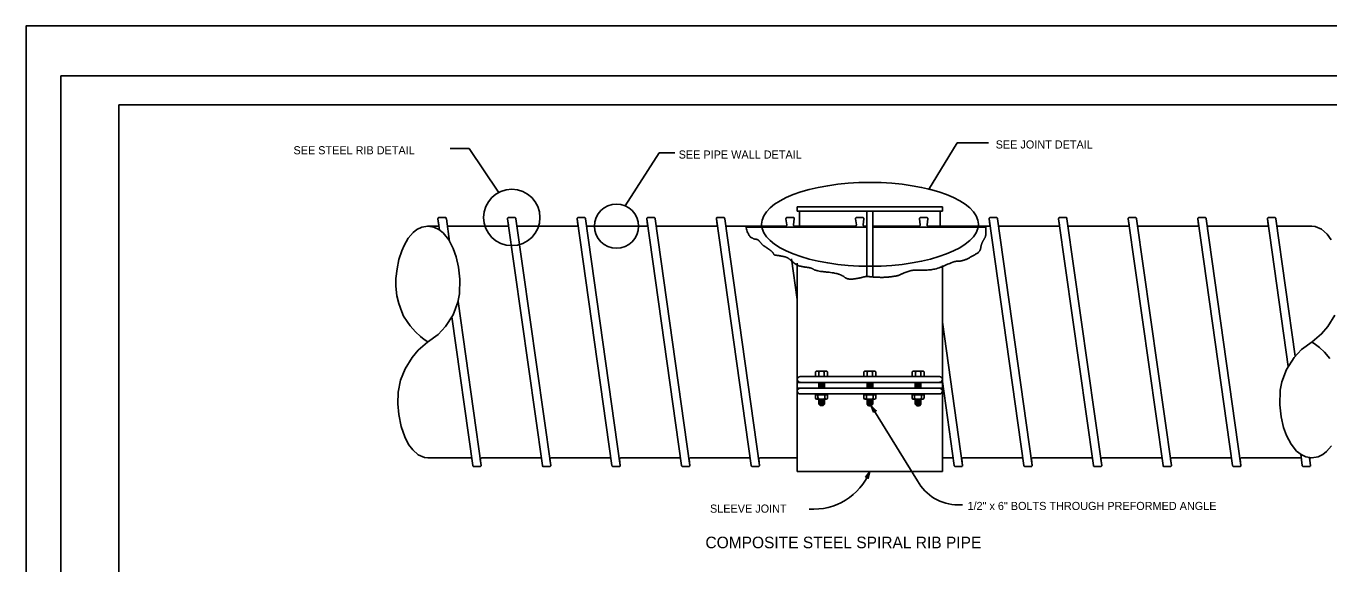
# Model space of a CAD drawing. Extents: x -894 to 866, y -472 to 714.
# Drawn here: x -894 to 229, y 249 to 714 of the extents above; entities that cross this region are included whole.
import ezdxf

# ---------------------------------------------------------------- set-up
doc = ezdxf.new("R2010")
doc.units = 0
for name, color, linetype in [('37 Drain Anno', 7, 'Continuous'), ('57 Undefined', 7, 'Continuous'), ('60 Nongeo Data', 7, 'Continuous'), ('border_PLOTTING-ELEMENTS', 7, 'Continuous'), ('border_rw_22x34_Cut_Lines', 7, 'Continuous'), ('border_SHEET', 7, 'Continuous')]:
    doc.layers.add(name, color=color, linetype=linetype)

msp = doc.modelspace()

# ---------------------------------------------------------------- linework, layer by layer
at = {"layer": '37 Drain Anno'}
for p, q in [((-511.9, 608), (-528.3, 608)), ((-486.6, 570.1), (-511.9, 608)), ((-116, 572.3), (-91.3, 612.9)), ((-91.3, 612.9), (-64.2, 612.9)), ((-377.4, 558.5), (-348.2, 604.3)), ((-348.2, 604.3), (-334.8, 604.3)), ((-165.3, 386), (-125.6, 321.2)), ((-90.5, 300.5), (-86.7, 300.5))]:
    msp.add_line(p, q, dxfattribs=at)
msp.add_lwpolyline([(-170.3, 324.4), (-166.5, 329.2), (-167.9, 323.3), (-168.1, 323.6), (-167.1, 327.9), (-169.9, 324.4), (-169.4, 324.5), (-167.7, 326.7), (-168.3, 323.9), (-168.6, 324.3), (-168.3, 325.5), (-169, 324.5), (-168.7, 324.5), (-167.9, 323.3), (-168.7, 324.5)], close=True, dxfattribs=at)
for centre, radius in [((-475.3, 548.4), 24.3), ((-385, 540.9), 19)]:
    msp.add_circle(centre, radius, dxfattribs=at)
for centre, radius, start, end in [((-215.3, 349.6), 52.9, 265.9573, 337.3092), ((-90.5, 340.5), 40, 208.8161, 270)]:
    msp.add_arc(centre, radius, start, end, dxfattribs=at)
msp.add_ellipse((-166.5, 542.5), major_axis=(93.5, 0), ratio=0.386943, dxfattribs=at)
at = {"layer": '60 Nongeo Data'}
for p, q in [((-229.1, 553.9), (-229.1, 557.7)), ((-229.1, 557.7), (-104, 557.7)), ((-169.1, 553.9), (-229.1, 553.9)), ((-227.1, 553.9), (-227.1, 540.9)), ((-169.1, 553.9), (-164, 553.9)), ((-169.1, 497.3), (-169.1, 553.9)), ((-104, 553.9), (-164, 553.9)), ((-164, 553.9), (-164, 497)), ((-106, 553.9), (-106, 540.9)), ((-104, 557.7), (-104, 553.9)), ((-539.2, 540.9), (-547.6, 540.9)), ((-538.2, 542), (-538.9, 547.3)), ((-538.9, 547.3), (-537.5, 537.4)), ((-537.9, 548.4), (-532.7, 548.4)), ((-528.9, 527.6), (-531.7, 547.3)), ((-479.2, 540.9), (-530.8, 540.9)), ((-478.2, 542), (-478.9, 547.3)), ((-478.9, 547.3), (-448.9, 334.5)), ((-477.9, 548.4), (-472.7, 548.4)), ((-441.7, 334.5), (-471.7, 547.3)), ((-419.2, 540.9), (-470.8, 540.9)), ((-418.2, 542), (-418.9, 547.3)), ((-418.9, 547.3), (-388.9, 334.5)), ((-417.9, 548.4), (-412.7, 548.4)), ((-381.7, 334.5), (-411.7, 547.3)), ((-359.2, 540.9), (-410.8, 540.9)), ((-358.2, 542), (-358.9, 547.3)), ((-358.9, 547.3), (-328.9, 334.5)), ((-357.9, 548.4), (-352.7, 548.4)), ((-321.7, 334.5), (-351.7, 547.3)), ((-299.2, 540.9), (-350.8, 540.9)), ((-298.2, 542), (-298.9, 547.3)), ((-298.9, 547.3), (-268.9, 334.5)), ((-297.9, 548.4), (-292.7, 548.4)), ((-261.7, 334.5), (-291.7, 547.3)), ((-239.2, 540.9), (-290.8, 540.9)), ((-169.1, 539.9), (-273.4, 539.9)), ((-238.2, 542), (-238.9, 547.3)), ((-237.9, 548.4), (-232.7, 548.4)), ((-231.7, 547.3), (-232.4, 542)), ((-179.2, 540.9), (-231.4, 540.9)), ((-178.2, 542), (-178.9, 547.3)), ((-177.9, 548.4), (-172.7, 548.4)), ((-171.7, 547.3), (-172.4, 542)), ((-170.1, 540.9), (-171.4, 540.9)), ((-164, 539.9), (-66.6, 539.9)), ((-163, 540.9), (-124.1, 540.9)), ((-123.1, 542), (-123.8, 547.3)), ((-122.8, 548.4), (-117.6, 548.4)), ((-116.6, 547.3), (-117.3, 542)), ((-116.3, 540.9), (-64.1, 540.9)), ((-63.1, 542), (-63.8, 547.3)), ((-33.8, 334.5), (-63.8, 547.3)), ((-62.8, 548.4), (-57.6, 548.4)), ((-56.6, 547.3), (-26.6, 334.5)), ((-55.7, 540.9), (-4.1, 540.9)), ((-3.1, 542), (-3.8, 547.3)), ((-3.8, 547.3), (26.2, 334.5)), ((-2.8, 548.4), (2.4, 548.4)), ((33.4, 334.5), (3.4, 547.3)), ((4.3, 540.9), (55.9, 540.9)), ((56.9, 542), (56.2, 547.3)), ((56.2, 547.3), (86.2, 334.5)), ((57.2, 548.4), (62.4, 548.4)), ((93.4, 334.5), (63.4, 547.3)), ((64.3, 540.9), (115.9, 540.9)), ((116.9, 542), (116.2, 547.3)), ((116.2, 547.3), (146.2, 334.5)), ((117.2, 548.4), (122.4, 548.4)), ((153.4, 334.5), (123.4, 547.3)), ((124.3, 540.9), (175.9, 540.9)), ((176.9, 542), (176.2, 547.3)), ((194.2, 419.7), (176.2, 547.3)), ((177.2, 548.4), (182.4, 548.4)), ((183.4, 547.3), (200.2, 428.6)), ((184.3, 540.9), (214.5, 540.9)), ((-234, 512.7), (-229.1, 477.7)), ((-229.1, 509), (-229.1, 329.2)), ((-104, 507.1), (-104, 329.2)), ((-501.7, 334.5), (-521.6, 475.9)), ((-526.9, 462.6), (-508.9, 334.5)), ((-104, 458), (-86.6, 334.5)), ((-212, 415.9), (-204.6, 415.9)), ((-170.3, 415.9), (-162.9, 415.9)), ((-128.7, 415.9), (-121.3, 415.9)), ((-229.1, 406.1), (-104, 406.1)), ((-226.6, 411.2), (-106.5, 411.2)), ((-213.3, 411.3), (-213.3, 415.1)), ((-203.1, 411.3), (-213.3, 411.3)), ((-212.7, 411.2), (-212.7, 411.3)), ((-212.7, 411.2), (-203.6, 411.2)), ((-210.6, 406.1), (-210.6, 401.1)), ((-210.5, 411.3), (-210.5, 415.1)), ((-206.6, 405.1), (-209.7, 405.1)), ((-205.9, 411.3), (-205.9, 415.2)), ((-205.7, 406.1), (-205.7, 401.1)), ((-203.6, 411.2), (-203.6, 411.3)), ((-203.1, 415.2), (-203.1, 411.3)), ((-171.7, 411.3), (-171.7, 415.1)), ((-161.4, 411.3), (-171.7, 411.3)), ((-171, 411.2), (-171, 411.3)), ((-171, 411.2), (-161.9, 411.2)), ((-169, 406.1), (-169, 401.1)), ((-168.8, 411.3), (-168.8, 415.1)), ((-165, 405.1), (-168.1, 405.1)), ((-164.3, 411.3), (-164.3, 415.2)), ((-164.1, 406.1), (-164.1, 401.1)), ((-161.9, 411.2), (-161.9, 411.3)), ((-161.4, 415.2), (-161.4, 411.3)), ((-130.1, 411.3), (-130.1, 415.1)), ((-119.8, 411.3), (-130.1, 411.3)), ((-129.4, 411.2), (-129.4, 411.3)), ((-129.4, 411.2), (-120.3, 411.2)), ((-127.4, 406.1), (-127.4, 401.1)), ((-127.2, 411.3), (-127.2, 415.1)), ((-123.4, 405.1), (-126.5, 405.1)), ((-122.7, 411.3), (-122.7, 415.2)), ((-122.5, 406.1), (-122.5, 401.1)), ((-120.3, 411.2), (-120.3, 411.3)), ((-119.8, 415.2), (-119.8, 411.3)), ((-93.8, 334.5), (-104, 406.9)), ((-229.1, 401.1), (-104, 401.1)), ((-226.6, 396.1), (-106.5, 396.1)), ((-213.8, 396.1), (-213.8, 395.6)), ((-202.7, 396.1), (-213.8, 396.1)), ((-213.8, 395.6), (-202.7, 395.6)), ((-203.1, 395.3), (-213.5, 395.3)), ((-213.5, 395.3), (-213.5, 392.7)), ((-211.3, 395.3), (-211.3, 392.5)), ((-210.6, 404.1), (-205.7, 404.1)), ((-210.6, 402), (-205.7, 402)), ((-206.6, 403), (-209.7, 403)), ((-205.3, 392.7), (-205.3, 395.3)), ((-203.1, 395.3), (-203.1, 392.6)), ((-202.7, 395.6), (-202.7, 396.1)), ((-172.1, 396.1), (-172.1, 395.6)), ((-161.1, 396.1), (-172.1, 396.1)), ((-172.1, 395.6), (-161.1, 395.6)), ((-161.4, 395.3), (-171.8, 395.3)), ((-171.8, 395.3), (-171.8, 392.7)), ((-169.6, 395.3), (-169.6, 392.5)), ((-169, 404.1), (-164.1, 404.1)), ((-169, 402), (-164.1, 402)), ((-165, 403), (-168.1, 403)), ((-163.7, 392.7), (-163.7, 395.3)), ((-161.4, 395.3), (-161.4, 392.6)), ((-161.1, 395.6), (-161.1, 396.1)), ((-130.5, 396.1), (-130.5, 395.6)), ((-119.5, 396.1), (-130.5, 396.1)), ((-130.5, 395.6), (-119.5, 395.6)), ((-119.8, 395.3), (-130.2, 395.3)), ((-130.2, 395.3), (-130.2, 392.7)), ((-128, 395.3), (-128, 392.5)), ((-127.4, 404.1), (-122.5, 404.1)), ((-127.4, 402), (-122.5, 402)), ((-123.4, 403), (-126.5, 403)), ((-122.1, 392.7), (-122.1, 395.3)), ((-119.8, 395.3), (-119.8, 392.6)), ((-119.5, 395.6), (-119.5, 396.1)), ((-204.2, 391.6), (-212.4, 391.6)), ((-210.6, 391.4), (-210.6, 387.3)), ((-205.7, 391.4), (-210.6, 391.4)), ((-210.6, 389.4), (-205.7, 389.4)), ((-205.7, 387.3), (-210.6, 387.3)), ((-209.4, 386.1), (-210.6, 387.3)), ((-206.6, 390.4), (-209.7, 390.4)), ((-206.6, 388.3), (-209.7, 388.3)), ((-206.9, 386.1), (-209.4, 386.1)), ((-205.7, 387.3), (-206.9, 386.1)), ((-205.7, 391.4), (-205.7, 387.3)), ((-162.5, 391.6), (-170.7, 391.6)), ((-169, 391.4), (-169, 387.3)), ((-164.1, 391.4), (-169, 391.4)), ((-169, 389.3), (-164.1, 389.3)), ((-164.1, 387.3), (-169, 387.3)), ((-167.8, 386), (-169, 387.3)), ((-165, 390.4), (-168.1, 390.4)), ((-165, 388.3), (-168.1, 388.3)), ((-165.3, 386), (-167.8, 386)), ((-164.1, 387.3), (-165.3, 386)), ((-164.1, 391.4), (-164.1, 387.3)), ((-120.9, 391.6), (-129.1, 391.6)), ((-127.4, 391.4), (-127.4, 387.3)), ((-122.5, 391.4), (-127.4, 391.4)), ((-127.4, 389.3), (-122.5, 389.3)), ((-122.5, 387.3), (-127.4, 387.3)), ((-126.2, 386), (-127.4, 387.3)), ((-123.4, 390.4), (-126.5, 390.4)), ((-123.4, 388.3), (-126.5, 388.3)), ((-123.7, 386), (-126.2, 386)), ((-122.5, 387.3), (-123.7, 386)), ((-122.5, 391.4), (-122.5, 387.3)), ((-509.8, 340.9), (-547.6, 340.9)), ((-501.7, 334.5), (-502.4, 339.8)), ((-449.8, 340.9), (-501.4, 340.9)), ((-441.7, 334.5), (-442.4, 339.8)), ((-389.8, 340.9), (-441.4, 340.9)), ((-381.7, 334.5), (-382.4, 339.8)), ((-329.8, 340.9), (-381.4, 340.9)), ((-321.7, 334.5), (-322.4, 339.8)), ((-269.8, 340.9), (-321.4, 340.9)), ((-261.7, 334.5), (-262.4, 339.8)), ((-229.1, 340.9), (-261.4, 340.9)), ((-104, 340.9), (-94.7, 340.9)), ((-86.6, 334.5), (-87.3, 339.8)), ((-86.3, 340.9), (-34.7, 340.9)), ((-26.6, 334.5), (-27.3, 339.8)), ((-26.3, 340.9), (25.3, 340.9)), ((33.4, 334.5), (32.7, 339.8)), ((33.7, 340.9), (85.3, 340.9)), ((93.4, 334.5), (92.7, 339.8)), ((93.7, 340.9), (145.3, 340.9)), ((153.4, 334.5), (152.7, 339.8)), ((153.7, 340.9), (205.3, 340.9)), ((206.2, 334.5), (204.9, 344.1)), ((212.5, 341), (213.4, 334.5)), ((213.4, 334.5), (212.6, 340.6)), ((-507.9, 333.4), (-502.7, 333.4)), ((-447.9, 333.4), (-442.7, 333.4)), ((-387.9, 333.4), (-382.7, 333.4)), ((-327.9, 333.4), (-322.7, 333.4)), ((-267.9, 333.4), (-262.7, 333.4)), ((-229.1, 329.2), (-104, 329.2)), ((-92.8, 333.4), (-87.6, 333.4)), ((-32.8, 333.4), (-27.6, 333.4)), ((27.2, 333.4), (32.4, 333.4)), ((87.2, 333.4), (92.4, 333.4)), ((147.2, 333.4), (152.4, 333.4)), ((207.2, 333.4), (212.4, 333.4))]:
    msp.add_line(p, q, dxfattribs=at)
for points in [[(-547.6, 340.9), (-550.4, 341.2), (-555.9, 343.6), (-560.7, 347.8), (-564.3, 352.6), (-567.6, 359.2), (-570.7, 368.1), (-572.7, 378.4), (-573.5, 387.5), (-573.3, 397.7), (-571.2, 407.9), (-567.3, 417.9), (-561.3, 427.6), (-555.9, 433.8), (-547.9, 440.7), (-538.8, 447.3), (-532.3, 454.2), (-525.7, 464.5), (-521.8, 475.2), (-520.4, 482.5), (-520, 495.2), (-521.1, 505.5), (-523.2, 514.5), (-525.7, 521.6), (-529.6, 529), (-534.5, 535), (-538.3, 538.1), (-542.5, 540.1), (-547.7, 540.9), (-552.8, 540), (-557, 537.9), (-560.3, 535.3), (-564.5, 530.4), (-568.2, 524.2), (-570.2, 519.5), (-572.6, 512.2), (-574.2, 504), (-575.1, 495.7), (-575.2, 489), (-574.3, 480.7), (-572.7, 474.1), (-570, 466.9), (-568.6, 463.3), (-565.6, 458.7), (-562.9, 455), (-558.4, 449.7), (-554.1, 445.8), (-550.7, 443), (-547.7, 441)], [(214.5, 540.9), (217.3, 540.6), (222.8, 538.3), (227.6, 534.1), (231.2, 529.2)], [(234.2, 464), (228.3, 454.3), (222.9, 448), (214.8, 441.1), (205.7, 434.5), (199.3, 427.7), (192.7, 417.3), (188.7, 406.6), (187.3, 399.4), (187, 386.7), (188.1, 376.3), (190.1, 367.3), (192.7, 360.2), (196.6, 352.8), (201.4, 346.9), (205.3, 343.8), (209.4, 341.8), (214.6, 340.9), (219.8, 341.8), (223.9, 343.9), (227.2, 346.5), (231.4, 351.4)], [(229.9, 426.8), (225.3, 432.1), (221.1, 436.1), (217.6, 438.8), (214.7, 440.8)]]:
    msp.add_lwpolyline(points, dxfattribs=at)
msp.add_lwpolyline([(-163.3, 380.3), (-165.3, 386), (-161.1, 381.7), (-161.5, 381.7), (-164.6, 384.9), (-163.2, 380.7), (-163, 381), (-163.9, 383.7), (-161.9, 381.7), (-162.3, 381.7), (-163.2, 382.6), (-162.8, 381.4), (-162.6, 381.7), (-161.1, 381.7), (-162.6, 381.7)], close=True, dxfattribs=at)
for centre, radius, start, end in [((-539.2, 541.9), 1, 270, 7.5946), ((-537.9, 547.4), 1, 90, 187.5946), ((-532.7, 547.4), 1, 352.4054, 90), ((-479.2, 541.9), 1, 270, 7.5946), ((-477.9, 547.4), 1, 90, 187.5946), ((-472.7, 547.4), 1, 352.4054, 90), ((-419.2, 541.9), 1, 270, 7.5946), ((-417.9, 547.4), 1, 90, 187.5946), ((-412.7, 547.4), 1, 352.4054, 90), ((-359.2, 541.9), 1, 270, 7.5946), ((-357.9, 547.4), 1, 90, 187.5946), ((-352.7, 547.4), 1, 352.4054, 90), ((-299.2, 541.9), 1, 270, 7.5946), ((-297.9, 547.4), 1, 90, 187.5946), ((-292.7, 547.4), 1, 352.4054, 90), ((-239.2, 541.9), 1, 270, 7.5946), ((-237.9, 547.4), 1, 90, 187.5946), ((-232.7, 547.4), 1, 352.4054, 90), ((-231.4, 541.9), 1, 172.4054, 270), ((-179.2, 541.9), 1, 270, 7.5946), ((-177.9, 547.4), 1, 90, 187.5946), ((-172.7, 547.4), 1, 352.4054, 90), ((-171.4, 541.9), 1, 172.4054, 270), ((-170.1, 540.4), 0.5, 0, 90), ((-170.1, 540.4), 0.5, 270, 0), ((-163, 540.4), 0.5, 90, 180), ((-163, 540.4), 0.5, 180, 270), ((-124.1, 541.9), 1, 270, 7.5946), ((-122.8, 547.4), 1, 90, 187.5946), ((-117.6, 547.4), 1, 352.4054, 90), ((-116.3, 541.9), 1, 172.4054, 270), ((-64.1, 541.9), 1, 270, 7.5946), ((-62.8, 547.4), 1, 90, 187.5946), ((-57.6, 547.4), 1, 352.4054, 90), ((-4.1, 541.9), 1, 270, 7.5946), ((-2.8, 547.4), 1, 90, 187.5946), ((2.4, 547.4), 1, 352.4054, 90), ((55.9, 541.9), 1, 270, 7.5946), ((57.2, 547.4), 1, 90, 187.5946), ((62.4, 547.4), 1, 352.4054, 90), ((115.9, 541.9), 1, 270, 7.5946), ((117.2, 547.4), 1, 90, 187.5946), ((122.4, 547.4), 1, 352.4054, 90), ((175.9, 541.9), 1, 270, 7.5946), ((177.2, 547.4), 1, 90, 187.5946), ((182.4, 547.4), 1, 352.4054, 90), ((-211.9, 414.2), 1.72, 34.0211, 145.235), ((-208.2, 412), 3.92, 54.6076, 126.3126), ((-204.5, 414.1), 1.78, 37.2379, 143.506), ((-170.3, 414.2), 1.72, 34.0211, 145.235), ((-166.5, 412), 3.92, 54.6076, 126.3126), ((-162.8, 414.1), 1.78, 37.2379, 143.506), ((-128.7, 414.2), 1.72, 34.0211, 145.235), ((-124.9, 412), 3.92, 54.6076, 126.3126), ((-121.2, 414.1), 1.78, 37.2379, 143.506), ((-226.6, 408.7), 2.5, 90, 180), ((-226.6, 408.7), 2.5, 180, 270), ((-106.5, 408.7), 2.5, 0, 90), ((-106.5, 408.7), 2.5, 270, 0), ((-226.6, 398.6), 2.5, 90, 180), ((-226.6, 398.6), 2.5, 180, 270), ((-106.5, 398.6), 2.5, 0, 90), ((-106.5, 398.6), 2.5, 270, 0), ((-212.4, 392.7), 1.11, 180.7224, 351.7875), ((-210.1, 392.7), 1.11, 180.4996, 268.1024), ((-206.4, 392.7), 1.11, 272.9268, 0.3985), ((-204.2, 392.7), 1.11, 184.8049, 356.3828), ((-170.7, 392.7), 1.11, 180.7224, 351.7875), ((-168.5, 392.7), 1.11, 180.4996, 268.1024), ((-164.8, 392.7), 1.11, 272.9268, 0.3985), ((-162.6, 392.7), 1.11, 184.8049, 356.3828), ((-129.1, 392.7), 1.11, 180.7224, 351.7875), ((-126.9, 392.7), 1.11, 180.4996, 268.1024), ((-123.2, 392.7), 1.11, 272.9268, 0.3985), ((-121, 392.7), 1.11, 184.8049, 356.3828), ((-501.4, 339.9), 1, 90, 187.5946), ((-441.4, 339.9), 1, 90, 187.5946), ((-381.4, 339.9), 1, 90, 187.5946), ((-321.4, 339.9), 1, 90, 187.5946), ((-261.4, 339.9), 1, 90, 187.5946), ((-86.3, 339.9), 1, 90, 187.5946), ((-26.3, 339.9), 1, 90, 187.5946), ((33.7, 339.9), 1, 90, 187.5946), ((93.7, 339.9), 1, 90, 187.5946), ((153.7, 339.9), 1, 90, 187.5946), ((213.7, 339.9), 1, 90, 187.5946), ((-507.9, 334.4), 1, 172.4054, 270), ((-502.7, 334.4), 1, 270, 7.5946), ((-447.9, 334.4), 1, 172.4054, 270), ((-442.7, 334.4), 1, 270, 7.5946), ((-387.9, 334.4), 1, 172.4054, 270), ((-382.7, 334.4), 1, 270, 7.5946), ((-327.9, 334.4), 1, 172.4054, 270), ((-322.7, 334.4), 1, 270, 7.5946), ((-267.9, 334.4), 1, 172.4054, 270), ((-262.7, 334.4), 1, 270, 7.5946), ((-92.8, 334.4), 1, 172.4054, 270), ((-87.6, 334.4), 1, 270, 7.5946), ((-32.8, 334.4), 1, 172.4054, 270), ((-27.6, 334.4), 1, 270, 7.5946), ((27.2, 334.4), 1, 172.4054, 270), ((32.4, 334.4), 1, 270, 7.5946), ((87.2, 334.4), 1, 172.4054, 270), ((92.4, 334.4), 1, 270, 7.5946), ((147.2, 334.4), 1, 172.4054, 270), ((152.4, 334.4), 1, 270, 7.5946), ((207.2, 334.4), 1, 172.4054, 270), ((212.4, 334.4), 1, 270, 7.5946)]:
    msp.add_arc(centre, radius, start, end, dxfattribs=at)
msp.add_open_spline([(-273.6, 540.6), (-271.5, 532.6), (-266.1, 529.6), (-264, 529.6), (-262.3, 528.6), (-259.1, 524.5), (-257.5, 523.7), (-250, 518.4), (-249.2, 515.9), (-246.2, 515.7), (-243, 515.1), (-237.6, 514.1), (-233.4, 510), (-227.7, 506.5), (-223.1, 505.7), (-217, 504.9), (-212.9, 502.2), (-196.6, 500.6), (-190.4, 498.5), (-185.6, 494.7), (-174.8, 496.1), (-170.5, 497.7), (-163.3, 496.9), (-152.5, 496.6), (-141.8, 498.2), (-138.6, 500.1), (-130.5, 503.1), (-118.7, 502.8), (-108.8, 503.9), (-97.5, 509), (-92.1, 510.8), (-86.5, 510.8), (-79, 514.6), (-71.4, 518.9), (-70.6, 524.8), (-68.8, 528.6), (-66.1, 532.9), (-66.6, 540.6)], degree=2, dxfattribs=at)
at = {"layer": 'border_PLOTTING-ELEMENTS'}
for points in [[(-894, -472.4), (866, -472.4), (866, 713.6), (-894, 713.6)], [(-864, 670.6), (836, 670.6), (836, -429.4), (-864, -429.4)]]:
    msp.add_lwpolyline(points, close=True, dxfattribs=at)
at = {"layer": 'border_rw_22x34_Cut_Lines'}
msp.add_lwpolyline([(-864, 670.6), (836, 670.6), (836, -429.4), (-864, -429.4)], close=True, dxfattribs=at)
at = {"layer": 'border_SHEET'}
for p, q in [((-814, 645.6), (811, 645.6)), ((-814, -404.4), (-814, 645.6))]:
    msp.add_line(p, q, dxfattribs=at)

# ---------------------------------------------------------------- texts
at = {"layer": '57 Undefined'}
for s, height, p in [('SEE STEEL RIB DETAIL', 7, (-663.5, 602.9)), ('SEE JOINT DETAIL', 7, (-58.1, 607.9)), ('SEE PIPE WALL DETAIL', 7, (-331.4, 599.2)), ('1/2" x 6" BOLTS THROUGH PREFORMED ANGLE', 7, (-82.4, 296)), ('SLEEVE JOINT', 7, (-304.4, 293.7)), ('COMPOSITE STEEL SPIRAL RIB PIPE', 10, (-308.3, 263))]:
    msp.add_text(s, height=height, dxfattribs=at).set_placement(p)

doc.saveas('drawing.dxf')
